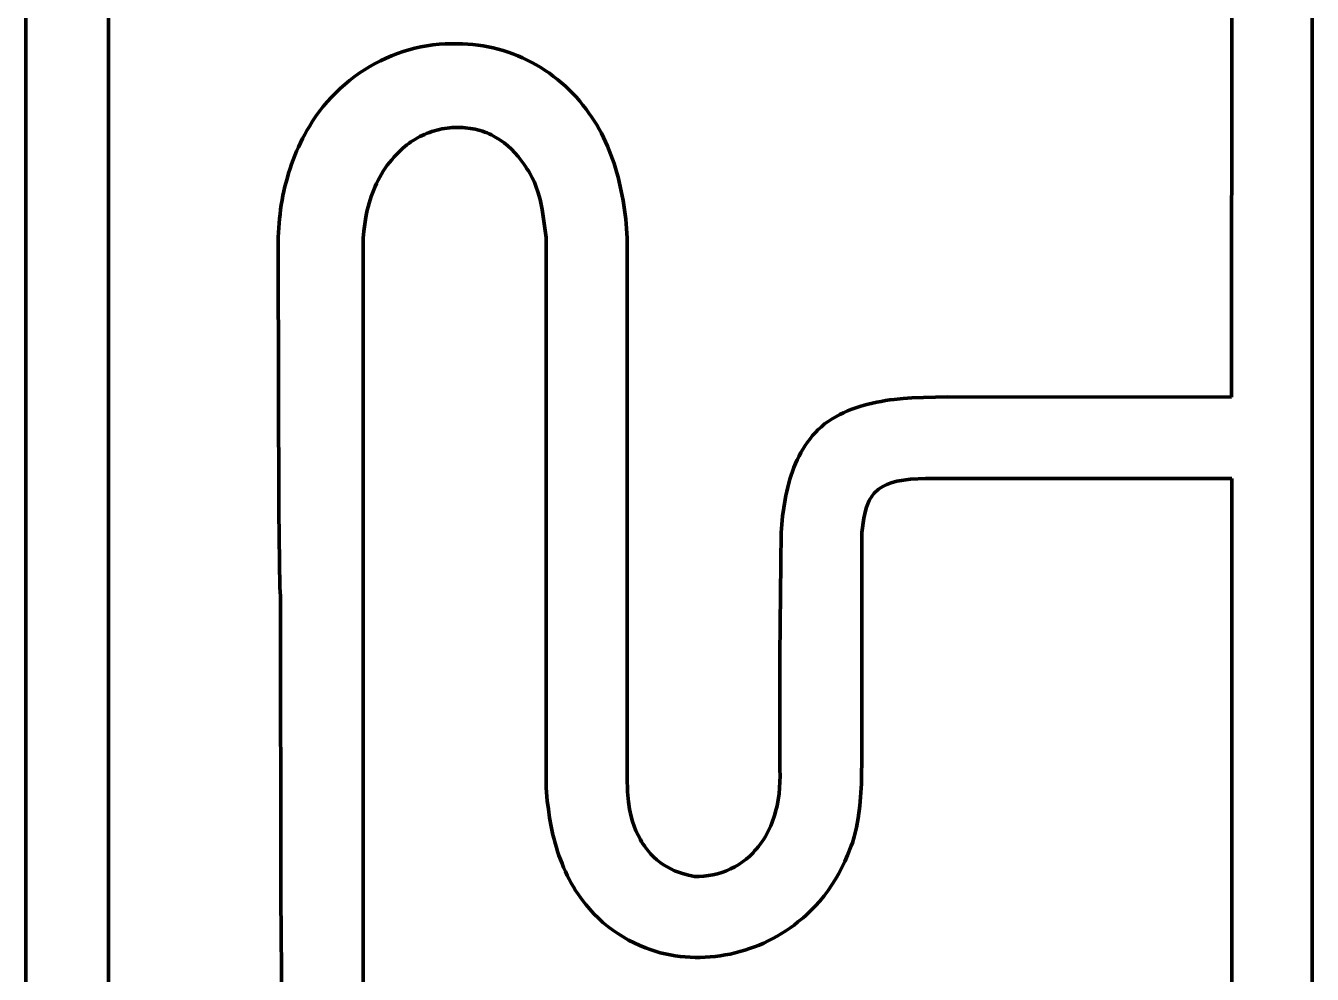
# Model space of a CAD drawing. Header units: millimetres. Extents: x 0 to 494, y 0 to 218.
# Drawn here: x 79.7 to 89.01, y 74.21 to 81.07 of the extents above; entities that cross this region are included whole.
import ezdxf

# ---------------------------------------------------------------- set-up
doc = ezdxf.new("R2010")
doc.units = ezdxf.units.MM
doc.layers.add('color#000000ff', color=7, linetype='Continuous', lineweight=100)
doc.layers.add('color#ffffffff', color=7, linetype='Continuous', lineweight=100)

msp = doc.modelspace()

# ---------------------------------------------------------------- linework, layer by layer
at = {"layer": 'color#000000ff'}
for p, q in [((88.4262, 82.8203), (88.4245, 78.3857)), ((89.0078, 71.8872), (89.0079, 82.5136)), ((79.6992, 81.2047), (79.6989, 73.4516)), ((80.2976, 73.5571), (80.2979, 81.2559)), ((82.472, 80.9003), (82.4297, 80.8874)), ((82.5148, 80.9116), (82.472, 80.9003)), ((82.558, 80.9213), (82.5148, 80.9116)), ((82.6016, 80.9294), (82.558, 80.9213)), ((82.6454, 80.9357), (82.6016, 80.9294)), ((82.6895, 80.9403), (82.6454, 80.9357)), ((82.7338, 80.9431), (82.6895, 80.9403)), ((82.7783, 80.9441), (82.7338, 80.9431)), ((82.8228, 80.9432), (82.7783, 80.9441)), ((82.8602, 80.943), (82.8228, 80.9432)), ((82.8975, 80.9415), (82.8602, 80.943)), ((82.9348, 80.9386), (82.8975, 80.9415)), ((82.9718, 80.9344), (82.9348, 80.9386)), ((83.0088, 80.9289), (82.9718, 80.9344)), ((83.0454, 80.9222), (83.0088, 80.9289)), ((83.0819, 80.9143), (83.0454, 80.9222)), ((83.1181, 80.9051), (83.0819, 80.9143)), ((83.1539, 80.8947), (83.1181, 80.9051)), ((82.2656, 80.8203), (82.2262, 80.7999)), ((82.3057, 80.8393), (82.2656, 80.8203)), ((82.3465, 80.8568), (82.3057, 80.8393)), ((82.3878, 80.8729), (82.3465, 80.8568)), ((82.4297, 80.8874), (82.3878, 80.8729)), ((83.1895, 80.8831), (83.1539, 80.8947)), ((83.2246, 80.8704), (83.1895, 80.8831)), ((83.2593, 80.8566), (83.2246, 80.8704)), ((83.2936, 80.8417), (83.2593, 80.8566)), ((83.3274, 80.8256), (83.2936, 80.8417)), ((83.3607, 80.8085), (83.3274, 80.8256)), ((83.3934, 80.7904), (83.3607, 80.8085)), ((82.1126, 80.7304), (82.0764, 80.7046)), ((82.1497, 80.7549), (82.1126, 80.7304)), ((82.1875, 80.7781), (82.1497, 80.7549)), ((82.2262, 80.7999), (82.1875, 80.7781)), ((83.4256, 80.7712), (83.3934, 80.7904)), ((83.4571, 80.7511), (83.4256, 80.7712)), ((83.488, 80.7299), (83.4571, 80.7511)), ((83.5182, 80.7078), (83.488, 80.7299)), ((81.9738, 80.6197), (81.9416, 80.5891)), ((82.007, 80.6492), (81.9738, 80.6197)), ((82.0412, 80.6775), (82.007, 80.6492)), ((82.0764, 80.7046), (82.0412, 80.6775)), ((83.5477, 80.6848), (83.5182, 80.7078)), ((83.5764, 80.6609), (83.5477, 80.6848)), ((83.6043, 80.636), (83.5764, 80.6609)), ((83.6315, 80.6103), (83.6043, 80.636)), ((81.8808, 80.5245), (81.8522, 80.4906)), ((81.9106, 80.5573), (81.8808, 80.5245)), ((81.9416, 80.5891), (81.9106, 80.5573)), ((83.6577, 80.5838), (83.6315, 80.6103)), ((83.6831, 80.5564), (83.6577, 80.5838)), ((83.7076, 80.5282), (83.6831, 80.5564)), ((83.7311, 80.4992), (83.7076, 80.5282)), ((81.8249, 80.4557), (81.7989, 80.4198)), ((81.8522, 80.4906), (81.8249, 80.4557)), ((83.7536, 80.4695), (83.7311, 80.4992)), ((83.7741, 80.4418), (83.7536, 80.4695)), ((83.7938, 80.4136), (83.7741, 80.4418)), ((81.751, 80.3452), (81.7339, 80.3161)), ((81.7742, 80.3829), (81.751, 80.3452)), ((81.7989, 80.4198), (81.7742, 80.3829)), ((82.7666, 80.3358), (82.7853, 80.3373)), ((82.7853, 80.3373), (82.8041, 80.3382)), ((82.8041, 80.3382), (82.8229, 80.3385)), ((82.8229, 80.3385), (82.8417, 80.3381)), ((82.8417, 80.3381), (82.8605, 80.3371)), ((82.8605, 80.3371), (82.8793, 80.3355)), ((83.8126, 80.3848), (83.7938, 80.4136)), ((83.8305, 80.3557), (83.8126, 80.3848)), ((83.8475, 80.3261), (83.8305, 80.3557)), ((81.7017, 80.2569), (81.6868, 80.2267)), ((81.7175, 80.2867), (81.7017, 80.2569)), ((81.7339, 80.3161), (81.7175, 80.2867)), ((82.4865, 80.2334), (82.5022, 80.2438)), ((82.5022, 80.2438), (82.5183, 80.2536)), ((82.5183, 80.2536), (82.5346, 80.263)), ((82.5346, 80.263), (82.5512, 80.2719)), ((82.5512, 80.2719), (82.5681, 80.2803)), ((82.5681, 80.2803), (82.5852, 80.2881)), ((82.5852, 80.2881), (82.6026, 80.2954)), ((82.6026, 80.2954), (82.6202, 80.3022)), ((82.6202, 80.3022), (82.638, 80.3084)), ((82.638, 80.3084), (82.6559, 80.314)), ((82.6559, 80.314), (82.6741, 80.3191)), ((82.6741, 80.3191), (82.6923, 80.3236)), ((82.6923, 80.3236), (82.7107, 80.3276)), ((82.7107, 80.3276), (82.7293, 80.3309)), ((82.7293, 80.3309), (82.7479, 80.3336)), ((82.7479, 80.3336), (82.7666, 80.3358)), ((82.8793, 80.3355), (82.8981, 80.3331)), ((82.8981, 80.3331), (82.9161, 80.3311)), ((82.9161, 80.3311), (82.9339, 80.3283)), ((82.9339, 80.3283), (82.9515, 80.3249)), ((82.9515, 80.3249), (82.9689, 80.3208)), ((82.9689, 80.3208), (82.9862, 80.316)), ((82.9862, 80.316), (83.0032, 80.3107)), ((83.0032, 80.3107), (83.0199, 80.3047)), ((83.0199, 80.3047), (83.0365, 80.2981)), ((83.0365, 80.2981), (83.0528, 80.291)), ((83.0528, 80.291), (83.0689, 80.2833)), ((83.0689, 80.2833), (83.0847, 80.2751)), ((83.0847, 80.2751), (83.1002, 80.2663)), ((83.1002, 80.2663), (83.1304, 80.2473)), ((83.1304, 80.2473), (83.1595, 80.2264)), ((83.8638, 80.296), (83.8475, 80.3261)), ((83.8792, 80.2656), (83.8638, 80.296)), ((83.8939, 80.2348), (83.8792, 80.2656)), ((81.6589, 80.1655), (81.646, 80.1344)), ((81.6725, 80.1963), (81.6589, 80.1655)), ((81.6868, 80.2267), (81.6725, 80.1963)), ((82.3815, 80.1429), (82.4, 80.1611)), ((82.4, 80.1611), (82.4134, 80.1743)), ((82.4134, 80.1743), (82.4273, 80.187)), ((82.4273, 80.187), (82.4415, 80.1993)), ((82.4415, 80.1993), (82.4562, 80.2112)), ((82.4562, 80.2112), (82.4712, 80.2225)), ((82.4712, 80.2225), (82.4865, 80.2334)), ((83.1595, 80.2264), (83.1873, 80.2038)), ((83.1873, 80.2038), (83.2138, 80.1796)), ((83.2138, 80.1796), (83.2389, 80.1539)), ((83.2389, 80.1539), (83.2626, 80.1269)), ((83.9078, 80.2036), (83.8939, 80.2348)), ((83.9209, 80.1721), (83.9078, 80.2036)), ((83.9333, 80.1403), (83.9209, 80.1721)), ((81.6223, 80.0715), (81.6114, 80.0396)), ((81.6338, 80.1031), (81.6223, 80.0715)), ((81.646, 80.1344), (81.6338, 80.1031)), ((82.3003, 80.0436), (82.3151, 80.0644)), ((82.3151, 80.0644), (82.3305, 80.0848)), ((82.3305, 80.0848), (82.3468, 80.1047)), ((82.3468, 80.1047), (82.3637, 80.1241)), ((82.3637, 80.1241), (82.3815, 80.1429)), ((83.2626, 80.1269), (83.2847, 80.0987)), ((83.2847, 80.0987), (83.3053, 80.0695)), ((83.3053, 80.0695), (83.3149, 80.0545)), ((83.945, 80.1082), (83.9333, 80.1403)), ((83.956, 80.0758), (83.945, 80.1082)), ((83.9663, 80.0432), (83.956, 80.0758)), ((81.5918, 79.9752), (81.5829, 79.9428)), ((81.6013, 80.0075), (81.5918, 79.9752)), ((81.6114, 80.0396), (81.6013, 80.0075)), ((82.2484, 79.9558), (82.2604, 79.9784)), ((82.2604, 79.9784), (82.273, 80.0005)), ((82.273, 80.0005), (82.2863, 80.0223)), ((82.2863, 80.0223), (82.3003, 80.0436)), ((83.3149, 80.0545), (83.3257, 80.039)), ((83.3257, 80.039), (83.336, 80.0232)), ((83.336, 80.0232), (83.3456, 80.0072)), ((83.3456, 80.0072), (83.3634, 79.9744)), ((83.3634, 79.9744), (83.3791, 79.9407)), ((83.976, 80.0103), (83.9663, 80.0432)), ((83.985, 79.9772), (83.976, 80.0103)), ((83.9934, 79.9439), (83.985, 79.9772)), ((81.5672, 79.8772), (81.5603, 79.8442)), ((81.5747, 79.9101), (81.5672, 79.8772)), ((81.5829, 79.9428), (81.5747, 79.9101)), ((82.2075, 79.8623), (82.2167, 79.8861)), ((82.2167, 79.8861), (82.2266, 79.9097)), ((82.2266, 79.9097), (82.2372, 79.9329)), ((82.2372, 79.9329), (82.2484, 79.9558)), ((83.3791, 79.9407), (83.393, 79.9062)), ((83.393, 79.9062), (83.4052, 79.8711)), ((83.4052, 79.8711), (83.4206, 79.8173)), ((84.0012, 79.9105), (83.9934, 79.9439)), ((84.0084, 79.8769), (84.0012, 79.9105)), ((84.021, 79.8093), (84.0084, 79.8769)), ((81.554, 79.8111), (81.5483, 79.7778)), ((81.5603, 79.8442), (81.554, 79.8111)), ((82.1767, 79.7644), (82.1835, 79.7892)), ((82.1835, 79.7892), (82.1909, 79.8138)), ((82.1909, 79.8138), (82.1989, 79.8381)), ((82.1989, 79.8381), (82.2075, 79.8623)), ((83.4206, 79.8173), (83.4367, 79.7442)), ((84.0315, 79.7414), (84.021, 79.8093)), ((81.5389, 79.711), (81.5351, 79.6775)), ((81.5433, 79.7445), (81.5389, 79.711)), ((81.5483, 79.7778), (81.5433, 79.7445)), ((82.1517, 79.6383), (82.16, 79.6891)), ((82.16, 79.6891), (82.165, 79.7143)), ((82.165, 79.7143), (82.1706, 79.7394)), ((82.1706, 79.7394), (82.1767, 79.7644)), ((83.4367, 79.7442), (83.464, 79.5404)), ((84.04, 79.6734), (84.0315, 79.7414)), ((81.5293, 79.6103), (81.5272, 79.5766)), ((81.5319, 79.6439), (81.5293, 79.6103)), ((81.5351, 79.6775), (81.5319, 79.6439)), ((82.1455, 79.5872), (82.1517, 79.6383)), ((84.0467, 79.6053), (84.04, 79.6734)), ((84.0516, 79.5374), (84.0467, 79.6053)), ((81.5258, 79.5429), (81.5247, 79.4756)), ((81.5272, 79.5766), (81.5258, 79.5429)), ((82.1394, 79.4851), (82.1415, 79.5361)), ((82.1415, 79.5361), (82.1455, 79.5872)), ((83.464, 79.5404), (83.4649, 75.5568)), ((84.0517, 75.635), (84.0516, 79.5374)), ((81.5247, 79.4756), (81.5258, 79.4084)), ((81.5258, 79.4084), (81.5304, 77.5599)), ((82.1398, 73.5826), (82.1394, 79.4851)), ((86.365, 78.3889), (86.1108, 78.3803)), ((88.4245, 78.3857), (86.365, 78.3889)), ((85.6753, 78.2976), (85.6461, 78.2858)), ((85.7049, 78.3085), (85.6753, 78.2976)), ((85.7349, 78.3183), (85.7049, 78.3085)), ((85.7651, 78.3273), (85.7349, 78.3183)), ((85.7956, 78.3355), (85.7651, 78.3273)), ((85.8264, 78.3428), (85.7956, 78.3355)), ((85.8574, 78.3494), (85.8264, 78.3428)), ((85.8886, 78.3553), (85.8574, 78.3494)), ((85.92, 78.3605), (85.8886, 78.3553)), ((85.9516, 78.3651), (85.92, 78.3605)), ((85.9832, 78.3691), (85.9516, 78.3651)), ((86.0469, 78.3755), (85.9832, 78.3691)), ((86.1108, 78.3803), (86.0469, 78.3755)), ((85.506, 78.2103), (85.4794, 78.1916)), ((85.5331, 78.2277), (85.506, 78.2103)), ((85.5607, 78.2439), (85.5331, 78.2277)), ((85.5887, 78.259), (85.5607, 78.2439)), ((85.6172, 78.2729), (85.5887, 78.259)), ((85.6461, 78.2858), (85.6172, 78.2729)), ((85.3927, 78.107), (85.3738, 78.0839)), ((85.4127, 78.1294), (85.3927, 78.107)), ((85.4338, 78.1509), (85.4127, 78.1294)), ((85.456, 78.1717), (85.4338, 78.1509)), ((85.4794, 78.1916), (85.456, 78.1717)), ((85.3231, 78.0105), (85.3082, 77.9847)), ((85.339, 78.0356), (85.3231, 78.0105)), ((85.3559, 78.0601), (85.339, 78.0356)), ((85.3738, 78.0839), (85.3559, 78.0601)), ((85.2811, 77.9317), (85.2689, 77.9044)), ((85.2942, 77.9585), (85.2811, 77.9317)), ((85.3082, 77.9847), (85.2942, 77.9585)), ((85.2469, 77.8486), (85.2371, 77.8202)), ((85.2575, 77.8767), (85.2469, 77.8486)), ((85.2689, 77.9044), (85.2575, 77.8767)), ((85.2121, 77.7331), (85.2052, 77.7036)), ((85.2198, 77.7624), (85.2121, 77.7331)), ((85.2281, 77.7914), (85.2198, 77.7624)), ((85.2371, 77.8202), (85.2281, 77.7914)), ((85.8775, 77.7246), (85.8889, 77.7318)), ((85.8889, 77.7318), (85.9009, 77.7384)), ((85.9009, 77.7384), (85.9302, 77.7539)), ((85.9302, 77.7539), (85.9605, 77.7662)), ((85.9605, 77.7662), (86.0023, 77.7784)), ((86.0023, 77.7784), (86.1, 77.7923)), ((86.1, 77.7923), (86.2097, 77.7959)), ((86.2097, 77.7959), (88.4264, 77.796)), ((88.4264, 77.796), (88.4253, 71.6321)), ((85.1931, 77.6441), (85.1833, 77.5843)), ((85.1988, 77.6739), (85.1931, 77.6441)), ((85.2052, 77.7036), (85.1988, 77.6739)), ((85.7913, 77.6133), (85.8023, 77.637)), ((85.8023, 77.637), (85.8086, 77.6484)), ((85.8086, 77.6484), (85.8152, 77.6595)), ((85.8152, 77.6595), (85.8224, 77.6701)), ((85.8224, 77.6701), (85.8302, 77.6804)), ((85.8302, 77.6804), (85.8385, 77.6903)), ((85.8385, 77.6903), (85.8473, 77.6996)), ((85.8473, 77.6996), (85.8568, 77.7085)), ((85.8568, 77.7085), (85.8668, 77.7168)), ((85.8668, 77.7168), (85.8775, 77.7246)), ((81.5304, 77.5599), (81.5368, 77.0082)), ((85.1833, 77.5843), (85.1756, 77.5244)), ((85.7621, 77.5105), (85.774, 77.563)), ((85.774, 77.563), (85.7819, 77.5885)), ((85.7819, 77.5885), (85.7913, 77.6133)), ((85.1698, 77.4649), (85.1656, 77.4059)), ((85.1756, 77.5244), (85.1698, 77.4649)), ((85.7486, 77.4066), (85.7621, 77.5105)), ((85.1656, 77.4059), (85.1549, 76.5171)), ((85.7485, 75.8153), (85.7486, 77.4066)), ((81.5368, 77.0082), (81.5426, 76.9448)), ((81.5426, 76.9448), (81.5456, 74.764)), ((85.1549, 76.5171), (85.156, 75.6874)), ((85.746, 75.5871), (85.7485, 75.8153)), ((85.156, 75.6874), (85.1571, 75.6442)), ((84.0537, 75.5275), (84.0517, 75.635)), ((85.1564, 75.6008), (85.154, 75.5572)), ((85.1571, 75.6442), (85.1564, 75.6008)), ((83.4649, 75.5568), (83.4729, 75.464)), ((84.0603, 75.4555), (84.0537, 75.5275)), ((85.1497, 75.5137), (85.1436, 75.4704)), ((85.154, 75.5572), (85.1497, 75.5137)), ((85.7344, 75.4278), (85.746, 75.5871)), ((83.4729, 75.464), (83.4803, 75.402)), ((84.0686, 75.4019), (84.0603, 75.4555)), ((85.1354, 75.4275), (85.1251, 75.3851)), ((85.1436, 75.4704), (85.1354, 75.4275)), ((85.722, 75.3375), (85.7344, 75.4278)), ((83.4803, 75.402), (83.4895, 75.34)), ((83.4895, 75.34), (83.5007, 75.2784)), ((84.0801, 75.3491), (84.0686, 75.4019)), ((84.0897, 75.3145), (84.0801, 75.3491)), ((84.101, 75.2805), (84.0897, 75.3145)), ((85.1055, 75.3229), (85.0979, 75.3026)), ((85.1126, 75.3434), (85.1055, 75.3229)), ((85.1191, 75.3642), (85.1126, 75.3434)), ((85.1251, 75.3851), (85.1191, 75.3642)), ((85.7093, 75.2704), (85.722, 75.3375)), ((83.5007, 75.2784), (83.514, 75.2171)), ((83.514, 75.2171), (83.5215, 75.1867)), ((84.1142, 75.2471), (84.101, 75.2805)), ((84.1292, 75.2146), (84.1142, 75.2471)), ((85.0613, 75.2241), (85.0506, 75.2053)), ((85.0713, 75.2433), (85.0613, 75.2241)), ((85.0808, 75.2628), (85.0713, 75.2433)), ((85.0896, 75.2825), (85.0808, 75.2628)), ((85.0979, 75.3026), (85.0896, 75.2825)), ((85.6932, 75.2038), (85.7093, 75.2704)), ((83.5215, 75.1867), (83.5296, 75.1565)), ((83.5296, 75.1565), (83.5382, 75.1264)), ((83.5382, 75.1264), (83.5475, 75.0966)), ((84.1462, 75.183), (84.1292, 75.2146)), ((84.1554, 75.1676), (84.1462, 75.183)), ((84.1652, 75.1524), (84.1554, 75.1676)), ((84.1756, 75.1375), (84.1652, 75.1524)), ((84.1842, 75.125), (84.1756, 75.1375)), ((84.2026, 75.1008), (84.1842, 75.125)), ((85.0014, 75.1336), (84.9875, 75.1168)), ((85.0147, 75.151), (85.0014, 75.1336)), ((85.0273, 75.1687), (85.0147, 75.151)), ((85.0393, 75.1868), (85.0273, 75.1687)), ((85.0506, 75.2053), (85.0393, 75.1868)), ((85.6455, 75.0693), (85.6723, 75.137)), ((85.6723, 75.137), (85.6805, 75.1598)), ((85.6805, 75.1598), (85.6932, 75.2038)), ((83.5475, 75.0966), (83.5574, 75.067)), ((83.5574, 75.067), (83.568, 75.0377)), ((83.568, 75.0377), (83.5792, 75.0086)), ((84.2224, 75.078), (84.2026, 75.1008)), ((84.2435, 75.0565), (84.2224, 75.078)), ((84.2659, 75.0364), (84.2435, 75.0565)), ((84.2895, 75.0178), (84.2659, 75.0364)), ((84.9128, 75.0417), (84.8862, 75.0213)), ((84.938, 75.0639), (84.9128, 75.0417)), ((84.95, 75.0756), (84.938, 75.0639)), ((84.9616, 75.0878), (84.95, 75.0756)), ((84.9728, 75.1003), (84.9616, 75.0878)), ((84.9875, 75.1168), (84.9728, 75.1003)), ((85.6257, 75.0248), (85.6455, 75.0693)), ((83.5792, 75.0086), (83.5911, 74.9799)), ((83.5911, 74.9799), (83.6037, 74.9515)), ((83.6037, 74.9515), (83.6171, 74.9234)), ((84.3142, 75.0005), (84.2895, 75.0178)), ((84.3398, 74.9847), (84.3142, 75.0005)), ((84.3663, 74.9704), (84.3398, 74.9847)), ((84.3936, 74.9575), (84.3663, 74.9704)), ((84.4216, 74.9461), (84.3936, 74.9575)), ((84.4502, 74.9363), (84.4216, 74.9461)), ((84.7368, 74.9457), (84.7045, 74.9361)), ((84.7684, 74.9572), (84.7368, 74.9457)), ((84.7993, 74.9705), (84.7684, 74.9572)), ((84.8294, 74.9857), (84.7993, 74.9705)), ((84.8584, 75.0026), (84.8294, 74.9857)), ((84.8862, 75.0213), (84.8584, 75.0026)), ((85.5573, 74.8958), (85.5816, 74.938)), ((85.5816, 74.938), (85.6044, 74.981)), ((85.6044, 74.981), (85.6257, 75.0248)), ((83.6171, 74.9234), (83.6311, 74.8956)), ((83.6311, 74.8956), (83.6459, 74.8683)), ((83.6459, 74.8683), (83.6615, 74.8414)), ((84.4939, 74.9245), (84.4502, 74.9363)), ((84.5384, 74.9162), (84.4939, 74.9245)), ((84.5718, 74.9163), (84.5384, 74.9162)), ((84.6053, 74.9184), (84.5718, 74.9163)), ((84.6386, 74.9224), (84.6053, 74.9184)), ((84.6717, 74.9283), (84.6386, 74.9224)), ((84.7045, 74.9361), (84.6717, 74.9283)), ((85.5039, 74.8145), (85.5314, 74.8546)), ((85.5314, 74.8546), (85.5573, 74.8958)), ((81.5456, 74.764), (81.5528, 73.7507)), ((83.6615, 74.8414), (83.6779, 74.8148)), ((83.6779, 74.8148), (83.6951, 74.7888)), ((83.6951, 74.7888), (83.7131, 74.7632)), ((83.7131, 74.7632), (83.7319, 74.7381)), ((85.4442, 74.7379), (85.4749, 74.7756)), ((85.4749, 74.7756), (85.5039, 74.8145)), ((83.7319, 74.7381), (83.7516, 74.7135)), ((83.7516, 74.7135), (83.7802, 74.6786)), ((83.7802, 74.6786), (83.8104, 74.6452)), ((85.3428, 74.6336), (85.3782, 74.6668)), ((85.3782, 74.6668), (85.412, 74.7017)), ((85.412, 74.7017), (85.4442, 74.7379)), ((83.8104, 74.6452), (83.8422, 74.6133)), ((83.8422, 74.6133), (83.8755, 74.5831)), ((83.8755, 74.5831), (83.9101, 74.5544)), ((85.2579, 74.5644), (85.2866, 74.5869)), ((85.2866, 74.5869), (85.3057, 74.602)), ((85.3057, 74.602), (85.3244, 74.6176)), ((85.3244, 74.6176), (85.3428, 74.6336)), ((83.9101, 74.5544), (83.946, 74.5274)), ((83.946, 74.5274), (83.9831, 74.5019)), ((83.9831, 74.5019), (84.0213, 74.4781)), ((84.0213, 74.4781), (84.0605, 74.4559)), ((85.1043, 74.4664), (85.1362, 74.484)), ((85.1362, 74.484), (85.1676, 74.5027)), ((85.1676, 74.5027), (85.1984, 74.5223)), ((85.1984, 74.5223), (85.2285, 74.5428)), ((85.2285, 74.5428), (85.2579, 74.5644)), ((84.0605, 74.4559), (84.1006, 74.4353)), ((84.1006, 74.4353), (84.1415, 74.4165)), ((84.1415, 74.4165), (84.1831, 74.3993)), ((84.1831, 74.3993), (84.2254, 74.3837)), ((84.2254, 74.3837), (84.2682, 74.3699)), ((84.8671, 74.3719), (84.9022, 74.3822)), ((84.9022, 74.3822), (84.9369, 74.3936)), ((84.9369, 74.3936), (84.9713, 74.4061)), ((84.9713, 74.4061), (85.0052, 74.4196)), ((85.0052, 74.4196), (85.0387, 74.4342)), ((85.0387, 74.4342), (85.0717, 74.4498)), ((85.0717, 74.4498), (85.1043, 74.4664)), ((84.2682, 74.3699), (84.2898, 74.3636)), ((84.2898, 74.3636), (84.3254, 74.355)), ((84.3254, 74.355), (84.3612, 74.3477)), ((84.3612, 74.3477), (84.3972, 74.3416)), ((84.3972, 74.3416), (84.4334, 74.3368)), ((84.4334, 74.3368), (84.4696, 74.3332)), ((84.4696, 74.3332), (84.506, 74.3308)), ((84.506, 74.3308), (84.5425, 74.3297)), ((84.5425, 74.3297), (84.5789, 74.3297)), ((84.5789, 74.3297), (84.6154, 74.331)), ((84.6154, 74.331), (84.6518, 74.3334)), ((84.6518, 74.3334), (84.6881, 74.337)), ((84.6881, 74.337), (84.7243, 74.3417)), ((84.7243, 74.3417), (84.7603, 74.3476)), ((84.7603, 74.3476), (84.7962, 74.3546)), ((84.7962, 74.3546), (84.8318, 74.3627)), ((84.8318, 74.3627), (84.8671, 74.3719))]:
    msp.add_line(p, q, dxfattribs=at)
at = {"layer": 'color#ffffffff'}
for p, q in [((88.4245, 78.3857), (88.4262, 82.8203)), ((89.0079, 82.5136), (89.0078, 71.8872)), ((79.6989, 73.4516), (79.6992, 81.2047)), ((80.2979, 81.2559), (80.2976, 73.5571)), ((82.4297, 80.8874), (82.472, 80.9003)), ((82.472, 80.9003), (82.5148, 80.9116)), ((82.5148, 80.9116), (82.558, 80.9213)), ((82.558, 80.9213), (82.6016, 80.9294)), ((82.6016, 80.9294), (82.6454, 80.9357)), ((82.6454, 80.9357), (82.6895, 80.9403)), ((82.6895, 80.9403), (82.7338, 80.9431)), ((82.7338, 80.9431), (82.7783, 80.9441)), ((82.7783, 80.9441), (82.8228, 80.9432)), ((82.8228, 80.9432), (82.8602, 80.943)), ((82.8602, 80.943), (82.8975, 80.9415)), ((82.8975, 80.9415), (82.9348, 80.9386)), ((82.9348, 80.9386), (82.9718, 80.9344)), ((82.9718, 80.9344), (83.0088, 80.9289)), ((83.0088, 80.9289), (83.0454, 80.9222)), ((83.0454, 80.9222), (83.0819, 80.9143)), ((83.0819, 80.9143), (83.1181, 80.9051)), ((83.1181, 80.9051), (83.1539, 80.8947)), ((82.2262, 80.7999), (82.2656, 80.8203)), ((82.2656, 80.8203), (82.3057, 80.8393)), ((82.3057, 80.8393), (82.3465, 80.8568)), ((82.3465, 80.8568), (82.3878, 80.8729)), ((82.3878, 80.8729), (82.4297, 80.8874)), ((83.1539, 80.8947), (83.1895, 80.8831)), ((83.1895, 80.8831), (83.2246, 80.8704)), ((83.2246, 80.8704), (83.2593, 80.8566)), ((83.2593, 80.8566), (83.2936, 80.8417)), ((83.2936, 80.8417), (83.3274, 80.8256)), ((83.3274, 80.8256), (83.3607, 80.8085)), ((83.3607, 80.8085), (83.3934, 80.7904)), ((82.0764, 80.7046), (82.1126, 80.7304)), ((82.1126, 80.7304), (82.1497, 80.7549)), ((82.1497, 80.7549), (82.1875, 80.7781)), ((82.1875, 80.7781), (82.2262, 80.7999)), ((83.3934, 80.7904), (83.4256, 80.7712)), ((83.4256, 80.7712), (83.4571, 80.7511)), ((83.4571, 80.7511), (83.488, 80.7299)), ((83.488, 80.7299), (83.5182, 80.7078)), ((81.9416, 80.5891), (81.9738, 80.6197)), ((81.9738, 80.6197), (82.007, 80.6492)), ((82.007, 80.6492), (82.0412, 80.6775)), ((82.0412, 80.6775), (82.0764, 80.7046)), ((83.5182, 80.7078), (83.5477, 80.6848)), ((83.5477, 80.6848), (83.5764, 80.6609)), ((83.5764, 80.6609), (83.6043, 80.636)), ((83.6043, 80.636), (83.6315, 80.6103)), ((81.8522, 80.4906), (81.8808, 80.5245)), ((81.8808, 80.5245), (81.9106, 80.5573)), ((81.9106, 80.5573), (81.9416, 80.5891)), ((83.6315, 80.6103), (83.6577, 80.5838)), ((83.6577, 80.5838), (83.6831, 80.5564)), ((83.6831, 80.5564), (83.7076, 80.5282)), ((83.7076, 80.5282), (83.7311, 80.4992)), ((81.7989, 80.4198), (81.8249, 80.4557)), ((81.8249, 80.4557), (81.8522, 80.4906)), ((83.7311, 80.4992), (83.7536, 80.4695)), ((83.7536, 80.4695), (83.7741, 80.4418)), ((83.7741, 80.4418), (83.7938, 80.4136)), ((81.7339, 80.3161), (81.751, 80.3452)), ((81.751, 80.3452), (81.7742, 80.3829)), ((81.7742, 80.3829), (81.7989, 80.4198)), ((82.7853, 80.3373), (82.7666, 80.3358)), ((82.8041, 80.3382), (82.7853, 80.3373)), ((82.8229, 80.3385), (82.8041, 80.3382)), ((82.8417, 80.3381), (82.8229, 80.3385)), ((82.8605, 80.3371), (82.8417, 80.3381)), ((82.8793, 80.3355), (82.8605, 80.3371)), ((83.7938, 80.4136), (83.8126, 80.3848)), ((83.8126, 80.3848), (83.8305, 80.3557)), ((83.8305, 80.3557), (83.8475, 80.3261)), ((81.6868, 80.2267), (81.7017, 80.2569)), ((81.7017, 80.2569), (81.7175, 80.2867)), ((81.7175, 80.2867), (81.7339, 80.3161)), ((82.5022, 80.2438), (82.4865, 80.2334)), ((82.5183, 80.2536), (82.5022, 80.2438)), ((82.5346, 80.263), (82.5183, 80.2536)), ((82.5512, 80.2719), (82.5346, 80.263)), ((82.5681, 80.2803), (82.5512, 80.2719)), ((82.5852, 80.2881), (82.5681, 80.2803)), ((82.6026, 80.2954), (82.5852, 80.2881)), ((82.6202, 80.3022), (82.6026, 80.2954)), ((82.638, 80.3084), (82.6202, 80.3022)), ((82.6559, 80.314), (82.638, 80.3084)), ((82.6741, 80.3191), (82.6559, 80.314)), ((82.6923, 80.3236), (82.6741, 80.3191)), ((82.7107, 80.3276), (82.6923, 80.3236)), ((82.7293, 80.3309), (82.7107, 80.3276)), ((82.7479, 80.3336), (82.7293, 80.3309)), ((82.7666, 80.3358), (82.7479, 80.3336)), ((82.8981, 80.3331), (82.8793, 80.3355)), ((82.9161, 80.3311), (82.8981, 80.3331)), ((82.9339, 80.3283), (82.9161, 80.3311)), ((82.9515, 80.3249), (82.9339, 80.3283)), ((82.9689, 80.3208), (82.9515, 80.3249)), ((82.9862, 80.316), (82.9689, 80.3208)), ((83.0032, 80.3107), (82.9862, 80.316)), ((83.0199, 80.3047), (83.0032, 80.3107)), ((83.0365, 80.2981), (83.0199, 80.3047)), ((83.0528, 80.291), (83.0365, 80.2981)), ((83.0689, 80.2833), (83.0528, 80.291)), ((83.0847, 80.2751), (83.0689, 80.2833)), ((83.1002, 80.2663), (83.0847, 80.2751)), ((83.1304, 80.2473), (83.1002, 80.2663)), ((83.1595, 80.2264), (83.1304, 80.2473)), ((83.8475, 80.3261), (83.8638, 80.296)), ((83.8638, 80.296), (83.8792, 80.2656)), ((83.8792, 80.2656), (83.8939, 80.2348)), ((81.646, 80.1344), (81.6589, 80.1655)), ((81.6589, 80.1655), (81.6725, 80.1963)), ((81.6725, 80.1963), (81.6868, 80.2267)), ((82.4, 80.1611), (82.3815, 80.1429)), ((82.4134, 80.1743), (82.4, 80.1611)), ((82.4273, 80.187), (82.4134, 80.1743)), ((82.4415, 80.1993), (82.4273, 80.187)), ((82.4562, 80.2112), (82.4415, 80.1993)), ((82.4712, 80.2225), (82.4562, 80.2112)), ((82.4865, 80.2334), (82.4712, 80.2225)), ((83.1873, 80.2038), (83.1595, 80.2264)), ((83.2138, 80.1796), (83.1873, 80.2038)), ((83.2389, 80.1539), (83.2138, 80.1796)), ((83.2626, 80.1269), (83.2389, 80.1539)), ((83.8939, 80.2348), (83.9078, 80.2036)), ((83.9078, 80.2036), (83.9209, 80.1721)), ((83.9209, 80.1721), (83.9333, 80.1403)), ((81.6114, 80.0396), (81.6223, 80.0715)), ((81.6223, 80.0715), (81.6338, 80.1031)), ((81.6338, 80.1031), (81.646, 80.1344)), ((82.3151, 80.0644), (82.3003, 80.0436)), ((82.3305, 80.0848), (82.3151, 80.0644)), ((82.3468, 80.1047), (82.3305, 80.0848)), ((82.3637, 80.1241), (82.3468, 80.1047)), ((82.3815, 80.1429), (82.3637, 80.1241)), ((83.2847, 80.0987), (83.2626, 80.1269)), ((83.3053, 80.0695), (83.2847, 80.0987)), ((83.3149, 80.0545), (83.3053, 80.0695)), ((83.9333, 80.1403), (83.945, 80.1082)), ((83.945, 80.1082), (83.956, 80.0758)), ((83.956, 80.0758), (83.9663, 80.0432)), ((81.5829, 79.9428), (81.5918, 79.9752)), ((81.5918, 79.9752), (81.6013, 80.0075)), ((81.6013, 80.0075), (81.6114, 80.0396)), ((82.2604, 79.9784), (82.2484, 79.9558)), ((82.273, 80.0005), (82.2604, 79.9784)), ((82.2863, 80.0223), (82.273, 80.0005)), ((82.3003, 80.0436), (82.2863, 80.0223)), ((83.3257, 80.039), (83.3149, 80.0545)), ((83.336, 80.0232), (83.3257, 80.039)), ((83.3456, 80.0072), (83.336, 80.0232)), ((83.3634, 79.9744), (83.3456, 80.0072)), ((83.3791, 79.9407), (83.3634, 79.9744)), ((83.9663, 80.0432), (83.976, 80.0103)), ((83.976, 80.0103), (83.985, 79.9772)), ((83.985, 79.9772), (83.9934, 79.9439)), ((81.5603, 79.8442), (81.5672, 79.8772)), ((81.5672, 79.8772), (81.5747, 79.9101)), ((81.5747, 79.9101), (81.5829, 79.9428)), ((82.2167, 79.8861), (82.2075, 79.8623)), ((82.2266, 79.9097), (82.2167, 79.8861)), ((82.2372, 79.9329), (82.2266, 79.9097)), ((82.2484, 79.9558), (82.2372, 79.9329)), ((83.393, 79.9062), (83.3791, 79.9407)), ((83.4052, 79.8711), (83.393, 79.9062)), ((83.4206, 79.8173), (83.4052, 79.8711)), ((83.9934, 79.9439), (84.0012, 79.9105)), ((84.0012, 79.9105), (84.0084, 79.8769)), ((84.0084, 79.8769), (84.021, 79.8093)), ((81.5483, 79.7778), (81.554, 79.8111)), ((81.554, 79.8111), (81.5603, 79.8442)), ((82.1835, 79.7892), (82.1767, 79.7644)), ((82.1909, 79.8138), (82.1835, 79.7892)), ((82.1989, 79.8381), (82.1909, 79.8138)), ((82.2075, 79.8623), (82.1989, 79.8381)), ((83.4367, 79.7442), (83.4206, 79.8173)), ((84.021, 79.8093), (84.0315, 79.7414)), ((81.5351, 79.6775), (81.5389, 79.711)), ((81.5389, 79.711), (81.5433, 79.7445)), ((81.5433, 79.7445), (81.5483, 79.7778)), ((82.16, 79.6891), (82.1517, 79.6383)), ((82.165, 79.7143), (82.16, 79.6891)), ((82.1706, 79.7394), (82.165, 79.7143)), ((82.1767, 79.7644), (82.1706, 79.7394)), ((83.464, 79.5404), (83.4367, 79.7442)), ((84.0315, 79.7414), (84.04, 79.6734)), ((81.5272, 79.5766), (81.5293, 79.6103)), ((81.5293, 79.6103), (81.5319, 79.6439)), ((81.5319, 79.6439), (81.5351, 79.6775)), ((82.1517, 79.6383), (82.1455, 79.5872)), ((84.04, 79.6734), (84.0467, 79.6053)), ((84.0467, 79.6053), (84.0516, 79.5374)), ((81.5247, 79.4756), (81.5258, 79.5429)), ((81.5258, 79.5429), (81.5272, 79.5766)), ((82.1415, 79.5361), (82.1394, 79.4851)), ((82.1455, 79.5872), (82.1415, 79.5361)), ((83.4649, 75.5568), (83.464, 79.5404)), ((84.0516, 79.5374), (84.0517, 75.635)), ((81.5258, 79.4084), (81.5247, 79.4756)), ((81.5304, 77.5599), (81.5258, 79.4084)), ((82.1394, 79.4851), (82.1398, 73.5826)), ((86.1108, 78.3803), (86.365, 78.3889)), ((86.365, 78.3889), (88.4245, 78.3857)), ((85.6461, 78.2858), (85.6753, 78.2976)), ((85.6753, 78.2976), (85.7049, 78.3085)), ((85.7049, 78.3085), (85.7349, 78.3183)), ((85.7349, 78.3183), (85.7651, 78.3273)), ((85.7651, 78.3273), (85.7956, 78.3355)), ((85.7956, 78.3355), (85.8264, 78.3428)), ((85.8264, 78.3428), (85.8574, 78.3494)), ((85.8574, 78.3494), (85.8886, 78.3553)), ((85.8886, 78.3553), (85.92, 78.3605)), ((85.92, 78.3605), (85.9516, 78.3651)), ((85.9516, 78.3651), (85.9832, 78.3691)), ((85.9832, 78.3691), (86.0469, 78.3755)), ((86.0469, 78.3755), (86.1108, 78.3803)), ((85.4794, 78.1916), (85.506, 78.2103)), ((85.506, 78.2103), (85.5331, 78.2277)), ((85.5331, 78.2277), (85.5607, 78.2439)), ((85.5607, 78.2439), (85.5887, 78.259)), ((85.5887, 78.259), (85.6172, 78.2729)), ((85.6172, 78.2729), (85.6461, 78.2858)), ((85.3738, 78.0839), (85.3927, 78.107)), ((85.3927, 78.107), (85.4127, 78.1294)), ((85.4127, 78.1294), (85.4338, 78.1509)), ((85.4338, 78.1509), (85.456, 78.1717)), ((85.456, 78.1717), (85.4794, 78.1916)), ((85.3082, 77.9847), (85.3231, 78.0105)), ((85.3231, 78.0105), (85.339, 78.0356)), ((85.339, 78.0356), (85.3559, 78.0601)), ((85.3559, 78.0601), (85.3738, 78.0839)), ((85.2689, 77.9044), (85.2811, 77.9317)), ((85.2811, 77.9317), (85.2942, 77.9585)), ((85.2942, 77.9585), (85.3082, 77.9847)), ((85.2371, 77.8202), (85.2469, 77.8486)), ((85.2469, 77.8486), (85.2575, 77.8767)), ((85.2575, 77.8767), (85.2689, 77.9044)), ((85.2052, 77.7036), (85.2121, 77.7331)), ((85.2121, 77.7331), (85.2198, 77.7624)), ((85.2198, 77.7624), (85.2281, 77.7914)), ((85.2281, 77.7914), (85.2371, 77.8202)), ((85.8889, 77.7318), (85.8775, 77.7246)), ((85.9009, 77.7384), (85.8889, 77.7318)), ((85.9302, 77.7539), (85.9009, 77.7384)), ((85.9605, 77.7662), (85.9302, 77.7539)), ((86.0023, 77.7784), (85.9605, 77.7662)), ((86.1, 77.7923), (86.0023, 77.7784)), ((86.2097, 77.7959), (86.1, 77.7923)), ((88.4264, 77.796), (86.2097, 77.7959)), ((88.4253, 71.6321), (88.4264, 77.796)), ((85.1833, 77.5843), (85.1931, 77.6441)), ((85.1931, 77.6441), (85.1988, 77.6739)), ((85.1988, 77.6739), (85.2052, 77.7036)), ((85.8023, 77.637), (85.7913, 77.6133)), ((85.8086, 77.6484), (85.8023, 77.637)), ((85.8152, 77.6595), (85.8086, 77.6484)), ((85.8224, 77.6701), (85.8152, 77.6595)), ((85.8302, 77.6804), (85.8224, 77.6701)), ((85.8385, 77.6903), (85.8302, 77.6804)), ((85.8473, 77.6996), (85.8385, 77.6903)), ((85.8568, 77.7085), (85.8473, 77.6996)), ((85.8668, 77.7168), (85.8568, 77.7085)), ((85.8775, 77.7246), (85.8668, 77.7168)), ((81.5368, 77.0082), (81.5304, 77.5599)), ((85.1756, 77.5244), (85.1833, 77.5843)), ((85.774, 77.563), (85.7621, 77.5105)), ((85.7819, 77.5885), (85.774, 77.563)), ((85.7913, 77.6133), (85.7819, 77.5885)), ((85.1656, 77.4059), (85.1698, 77.4649)), ((85.1698, 77.4649), (85.1756, 77.5244)), ((85.7621, 77.5105), (85.7486, 77.4066)), ((85.1549, 76.5171), (85.1656, 77.4059)), ((85.7486, 77.4066), (85.7485, 75.8153)), ((81.5426, 76.9448), (81.5368, 77.0082)), ((81.5456, 74.764), (81.5426, 76.9448)), ((85.156, 75.6874), (85.1549, 76.5171)), ((85.7485, 75.8153), (85.746, 75.5871)), ((85.1571, 75.6442), (85.156, 75.6874)), ((84.0517, 75.635), (84.0537, 75.5275)), ((85.154, 75.5572), (85.1564, 75.6008)), ((85.1564, 75.6008), (85.1571, 75.6442)), ((83.4729, 75.464), (83.4649, 75.5568)), ((84.0537, 75.5275), (84.0603, 75.4555)), ((85.1436, 75.4704), (85.1497, 75.5137)), ((85.1497, 75.5137), (85.154, 75.5572)), ((85.746, 75.5871), (85.7344, 75.4278)), ((83.4803, 75.402), (83.4729, 75.464)), ((84.0603, 75.4555), (84.0686, 75.4019)), ((85.1251, 75.3851), (85.1354, 75.4275)), ((85.1354, 75.4275), (85.1436, 75.4704)), ((85.7344, 75.4278), (85.722, 75.3375)), ((83.4895, 75.34), (83.4803, 75.402)), ((83.5007, 75.2784), (83.4895, 75.34)), ((84.0686, 75.4019), (84.0801, 75.3491)), ((84.0801, 75.3491), (84.0897, 75.3145)), ((84.0897, 75.3145), (84.101, 75.2805)), ((85.0979, 75.3026), (85.1055, 75.3229)), ((85.1055, 75.3229), (85.1126, 75.3434)), ((85.1126, 75.3434), (85.1191, 75.3642)), ((85.1191, 75.3642), (85.1251, 75.3851)), ((85.722, 75.3375), (85.7093, 75.2704)), ((83.514, 75.2171), (83.5007, 75.2784)), ((83.5215, 75.1867), (83.514, 75.2171)), ((84.101, 75.2805), (84.1142, 75.2471)), ((84.1142, 75.2471), (84.1292, 75.2146)), ((85.0506, 75.2053), (85.0613, 75.2241)), ((85.0613, 75.2241), (85.0713, 75.2433)), ((85.0713, 75.2433), (85.0808, 75.2628)), ((85.0808, 75.2628), (85.0896, 75.2825)), ((85.0896, 75.2825), (85.0979, 75.3026)), ((85.7093, 75.2704), (85.6932, 75.2038)), ((83.5296, 75.1565), (83.5215, 75.1867)), ((83.5382, 75.1264), (83.5296, 75.1565)), ((83.5475, 75.0966), (83.5382, 75.1264)), ((84.1292, 75.2146), (84.1462, 75.183)), ((84.1462, 75.183), (84.1554, 75.1676)), ((84.1554, 75.1676), (84.1652, 75.1524)), ((84.1652, 75.1524), (84.1756, 75.1375)), ((84.1756, 75.1375), (84.1842, 75.125)), ((84.1842, 75.125), (84.2026, 75.1008)), ((84.9875, 75.1168), (85.0014, 75.1336)), ((85.0014, 75.1336), (85.0147, 75.151)), ((85.0147, 75.151), (85.0273, 75.1687)), ((85.0273, 75.1687), (85.0393, 75.1868)), ((85.0393, 75.1868), (85.0506, 75.2053)), ((85.6723, 75.137), (85.6455, 75.0693)), ((85.6805, 75.1598), (85.6723, 75.137)), ((85.6932, 75.2038), (85.6805, 75.1598)), ((83.5574, 75.067), (83.5475, 75.0966)), ((83.568, 75.0377), (83.5574, 75.067)), ((83.5792, 75.0086), (83.568, 75.0377)), ((84.2026, 75.1008), (84.2224, 75.078)), ((84.2224, 75.078), (84.2435, 75.0565)), ((84.2435, 75.0565), (84.2659, 75.0364)), ((84.2659, 75.0364), (84.2895, 75.0178)), ((84.8862, 75.0213), (84.9128, 75.0417)), ((84.9128, 75.0417), (84.938, 75.0639)), ((84.938, 75.0639), (84.95, 75.0756)), ((84.95, 75.0756), (84.9616, 75.0878)), ((84.9616, 75.0878), (84.9728, 75.1003)), ((84.9728, 75.1003), (84.9875, 75.1168)), ((85.6455, 75.0693), (85.6257, 75.0248)), ((83.5911, 74.9799), (83.5792, 75.0086)), ((83.6037, 74.9515), (83.5911, 74.9799)), ((83.6171, 74.9234), (83.6037, 74.9515)), ((84.2895, 75.0178), (84.3142, 75.0005)), ((84.3142, 75.0005), (84.3398, 74.9847)), ((84.3398, 74.9847), (84.3663, 74.9704)), ((84.3663, 74.9704), (84.3936, 74.9575)), ((84.3936, 74.9575), (84.4216, 74.9461)), ((84.4216, 74.9461), (84.4502, 74.9363)), ((84.7045, 74.9361), (84.7368, 74.9457)), ((84.7368, 74.9457), (84.7684, 74.9572)), ((84.7684, 74.9572), (84.7993, 74.9705)), ((84.7993, 74.9705), (84.8294, 74.9857)), ((84.8294, 74.9857), (84.8584, 75.0026)), ((84.8584, 75.0026), (84.8862, 75.0213)), ((85.5816, 74.938), (85.5573, 74.8958)), ((85.6044, 74.981), (85.5816, 74.938)), ((85.6257, 75.0248), (85.6044, 74.981)), ((83.6311, 74.8956), (83.6171, 74.9234)), ((83.6459, 74.8683), (83.6311, 74.8956)), ((83.6615, 74.8414), (83.6459, 74.8683)), ((84.4502, 74.9363), (84.4939, 74.9245)), ((84.4939, 74.9245), (84.5384, 74.9162)), ((84.5384, 74.9162), (84.5718, 74.9163)), ((84.5718, 74.9163), (84.6053, 74.9184)), ((84.6053, 74.9184), (84.6386, 74.9224)), ((84.6386, 74.9224), (84.6717, 74.9283)), ((84.6717, 74.9283), (84.7045, 74.9361)), ((85.5314, 74.8546), (85.5039, 74.8145)), ((85.5573, 74.8958), (85.5314, 74.8546)), ((81.5528, 73.7507), (81.5456, 74.764)), ((83.6779, 74.8148), (83.6615, 74.8414)), ((83.6951, 74.7888), (83.6779, 74.8148)), ((83.7131, 74.7632), (83.6951, 74.7888)), ((83.7319, 74.7381), (83.7131, 74.7632)), ((85.4749, 74.7756), (85.4442, 74.7379)), ((85.5039, 74.8145), (85.4749, 74.7756)), ((83.7516, 74.7135), (83.7319, 74.7381)), ((83.7802, 74.6786), (83.7516, 74.7135)), ((83.8104, 74.6452), (83.7802, 74.6786)), ((85.3782, 74.6668), (85.3428, 74.6336)), ((85.412, 74.7017), (85.3782, 74.6668)), ((85.4442, 74.7379), (85.412, 74.7017)), ((83.8422, 74.6133), (83.8104, 74.6452)), ((83.8755, 74.5831), (83.8422, 74.6133)), ((83.9101, 74.5544), (83.8755, 74.5831)), ((85.2866, 74.5869), (85.2579, 74.5644)), ((85.3057, 74.602), (85.2866, 74.5869)), ((85.3244, 74.6176), (85.3057, 74.602)), ((85.3428, 74.6336), (85.3244, 74.6176)), ((83.946, 74.5274), (83.9101, 74.5544)), ((83.9831, 74.5019), (83.946, 74.5274)), ((84.0213, 74.4781), (83.9831, 74.5019)), ((84.0605, 74.4559), (84.0213, 74.4781)), ((85.1362, 74.484), (85.1043, 74.4664)), ((85.1676, 74.5027), (85.1362, 74.484)), ((85.1984, 74.5223), (85.1676, 74.5027)), ((85.2285, 74.5428), (85.1984, 74.5223)), ((85.2579, 74.5644), (85.2285, 74.5428)), ((84.1006, 74.4353), (84.0605, 74.4559)), ((84.1415, 74.4165), (84.1006, 74.4353)), ((84.1831, 74.3993), (84.1415, 74.4165)), ((84.2254, 74.3837), (84.1831, 74.3993)), ((84.2682, 74.3699), (84.2254, 74.3837)), ((84.9022, 74.3822), (84.8671, 74.3719)), ((84.9369, 74.3936), (84.9022, 74.3822)), ((84.9713, 74.4061), (84.9369, 74.3936)), ((85.0052, 74.4196), (84.9713, 74.4061)), ((85.0387, 74.4342), (85.0052, 74.4196)), ((85.0717, 74.4498), (85.0387, 74.4342)), ((85.1043, 74.4664), (85.0717, 74.4498)), ((84.2898, 74.3636), (84.2682, 74.3699)), ((84.3254, 74.355), (84.2898, 74.3636)), ((84.3612, 74.3477), (84.3254, 74.355)), ((84.3972, 74.3416), (84.3612, 74.3477)), ((84.4334, 74.3368), (84.3972, 74.3416)), ((84.4696, 74.3332), (84.4334, 74.3368)), ((84.506, 74.3308), (84.4696, 74.3332)), ((84.5425, 74.3297), (84.506, 74.3308)), ((84.5789, 74.3297), (84.5425, 74.3297)), ((84.6154, 74.331), (84.5789, 74.3297)), ((84.6518, 74.3334), (84.6154, 74.331)), ((84.6881, 74.337), (84.6518, 74.3334)), ((84.7243, 74.3417), (84.6881, 74.337)), ((84.7603, 74.3476), (84.7243, 74.3417)), ((84.7962, 74.3546), (84.7603, 74.3476)), ((84.8318, 74.3627), (84.7962, 74.3546)), ((84.8671, 74.3719), (84.8318, 74.3627))]:
    msp.add_line(p, q, dxfattribs=at)

doc.saveas('drawing.dxf')
